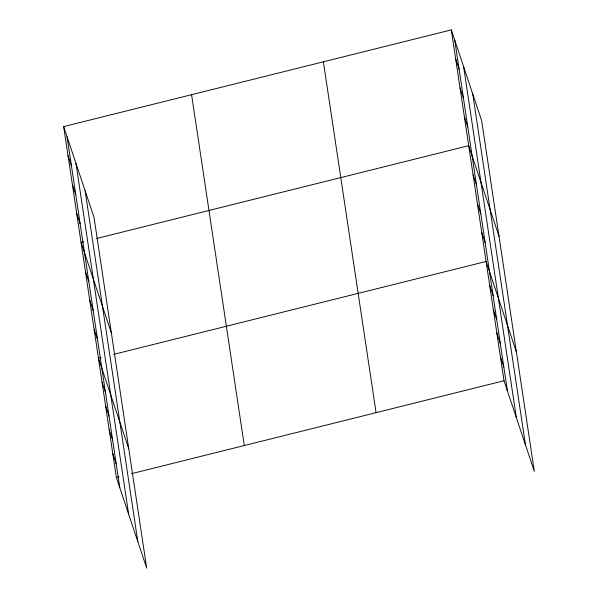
<?xml version="1.0" encoding="UTF-8"?>
<svg xmlns="http://www.w3.org/2000/svg" width="598" height="598" viewBox="0 0 598 598"><rect width="100%" height="100%" fill="white"/><g stroke="black" fill="none" stroke-linecap="round" stroke-linejoin="round"><path stroke-width="0.9" d="M63.657 126.589L93.991 217.246L146.689 568.1L116.356 477.443L63.657 126.589L451.311 29.9L481.644 120.557L534.343 471.411L504.009 380.754L451.311 29.9M83.713 241.712L81.051 242.369L111.385 333.026M96.151 238.609L468.697 145.68L499.031 236.337M101.107 357.492L98.438 358.157L128.772 448.814M113.545 354.39L486.092 261.461L516.425 352.117M116.356 477.443L119.024 476.778M131.463 473.676L504.009 380.754M455.654 58.843L459.077 69.076M460.004 87.794L463.428 98.027M464.354 116.737L467.778 126.97M473.048 174.623L476.471 184.864M477.398 203.574L480.822 213.807M481.741 232.517L485.165 242.751M489.672 285.321L493.103 295.554M493.26 309.181L496.684 319.414M496.841 333.034L500.264 343.267M500.429 356.894L503.852 367.127M68.008 155.54L71.431 165.773M72.351 184.483L75.774 194.716M76.701 213.426L80.125 223.659M85.394 271.32L88.818 281.553M89.745 300.263L93.168 310.497M94.095 329.206L97.519 339.447M102.026 382.01L105.45 392.243M105.607 405.87L109.03 416.103M109.195 429.73L112.618 439.964M112.775 453.583L116.199 463.824M472.764 94.021L525.463 444.867M463.614 66.677L516.313 417.524M454.734 40.133L507.433 390.987M323.383 61.811L376.082 412.657M191.584 94.686L244.283 445.532M85.11 190.71L137.809 541.564M75.961 163.366L128.66 514.22M67.081 136.83L119.779 487.676"/></g></svg>
